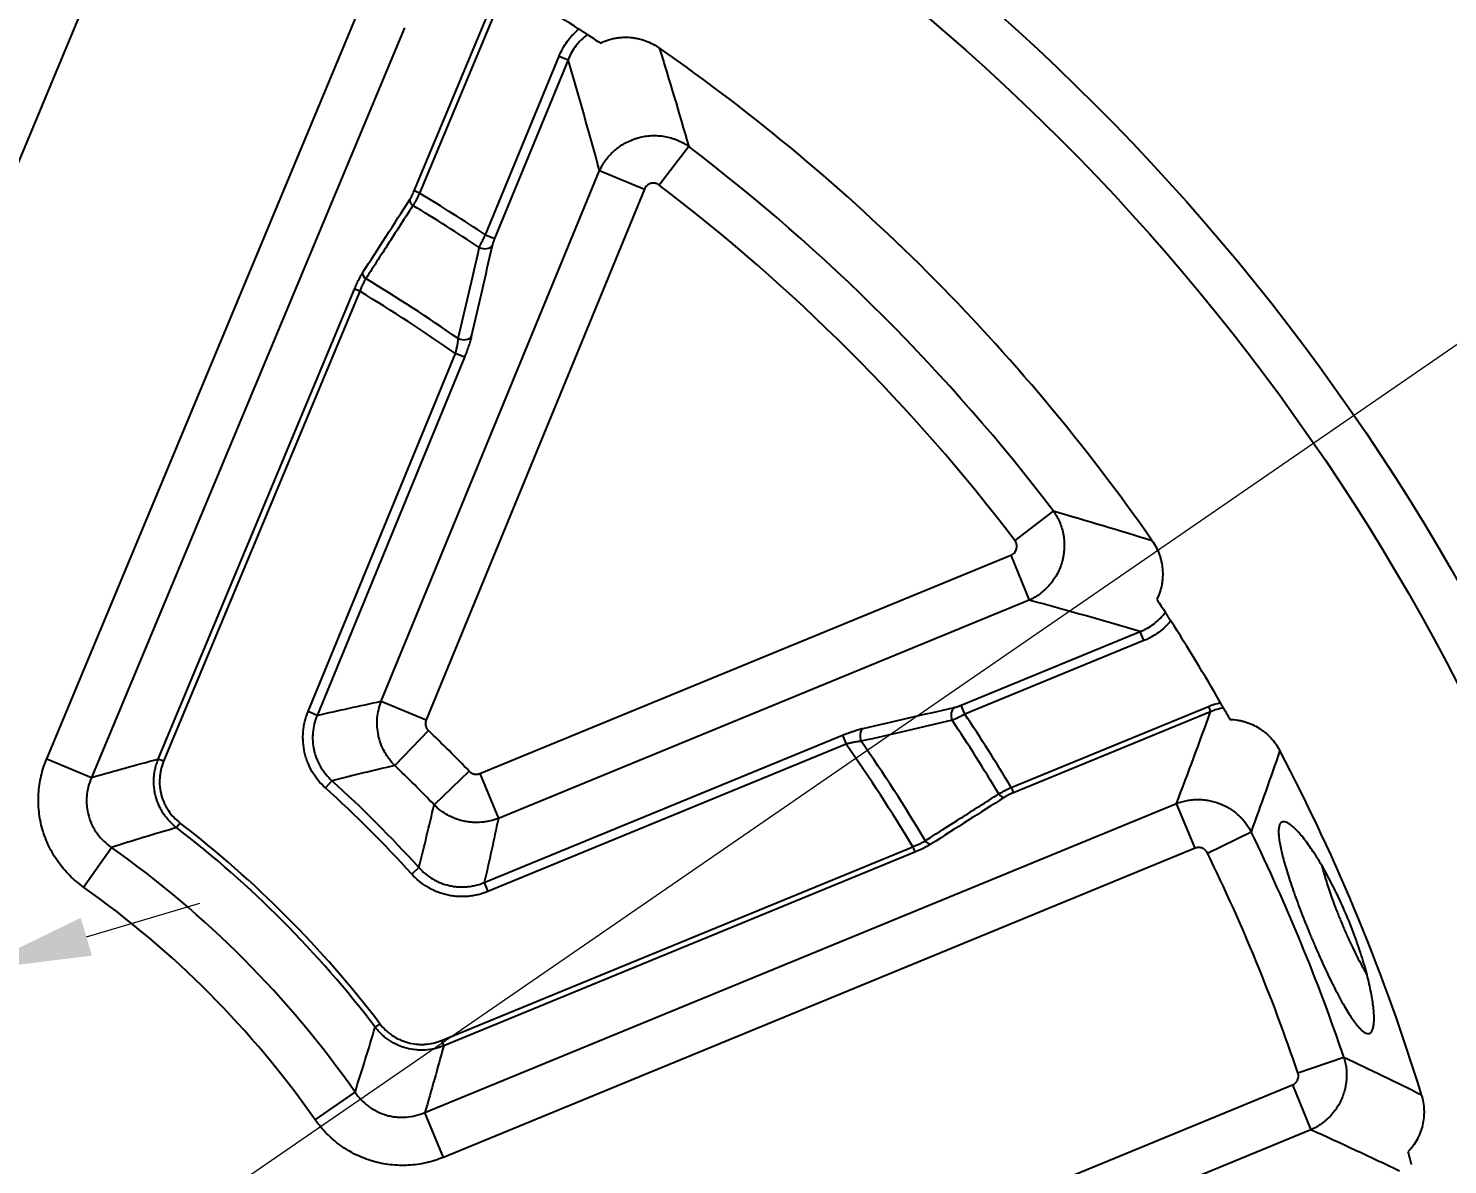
# Model space of a CAD drawing. Header units: millimetres. Extents: x -5 to 579, y 15 to 400.
# Drawn here: x 459.3 to 531.3, y 172.1 to 229.8 of the extents above; entities that cross this region are included whole.
import ezdxf

# ---------------------------------------------------------------- set-up
doc = ezdxf.new("R2010")
doc.units = ezdxf.units.MM
doc.layers.add('1', color=7, linetype='Continuous', true_color=0xffffff)
doc.styles.add('Arial', font='Arial')
doc.dimstyles.get("Standard").update_dxf_attribs({"dimtxt": 0.18, "dimasz": 0.18, "dimexe": 0.18, "dimexo": 0.0625, "dimgap": 0.09, "dimtad": 0, "dimtih": 1, "dimtoh": 1, "dimdec": 4, "dimzin": 0, "dimdsep": 46, "dimtxsty": 'Standard', "dimcen": 0.09, "dimadec": 0, "dimazin": 0, "dimtfac": 1, "dimtdec": 4, "dimtofl": 0, "dimtmove": 0, "dimatfit": 3, "dimfxl": 1, "dimtolj": 1, "dimtzin": 0, "dimarcsym": 0})

# ---------------------------------------------------------------- blocks, each defined once
blk = doc.blocks.new('_U1')
at = {"layer": '1', "color": 18, "linetype": 'Continuous', "lineweight": 13}
for p, q in [((341.196, 82.543), (578.862, 246.13)), ((433.866, 146.328), (341.196, 82.543))]:
    blk.add_line(p, q, dxfattribs=at)
at = {"layer": '1', "color": 18}
for points in [[(429.491, 142.103), (428.357, 143.75), (433.866, 146.328)], [(345.572, 86.769), (346.706, 85.121), (341.196, 82.543)]]:
    blk.add_solid(points, dxfattribs=at)
at = {"layer": 'Defpoints', "color": 0}
for p in [(433.866, 146.328), (341.196, 82.543)]:
    blk.add_point(p, dxfattribs=at)
at = {"layer": '1', "color": 18, "insert": (546.659, 239.27), "char_height": 8, "attachment_point": 1, "rotation": 34.53978, "style": 'Arial'}
blk.add_mtext('\\A1;%%c225', dxfattribs=at)
blk = doc.blocks.new('_U2')
at = {"layer": '1', "color": 18, "linetype": 'Continuous', "lineweight": 13}
for p, q in [((395.371, 180.25), (313.956, 251.992)), ((472.362, 112.407), (395.371, 180.25)), ((472.362, 112.407), (399.872, 176.283))]:
    blk.add_line(p, q, dxfattribs=at)
at = {"layer": '1', "color": 18}
for points in [[(400.533, 177.034), (399.211, 175.533), (395.371, 180.25)], [(467.199, 115.623), (468.521, 117.124), (472.362, 112.407)]]:
    blk.add_solid(points, dxfattribs=at)
at = {"layer": 'Defpoints', "color": 0}
for p in [(395.371, 180.25), (472.362, 112.407)]:
    blk.add_point(p, dxfattribs=at)
at = {"layer": '1', "color": 18, "insert": (326.123, 259.749), "char_height": 8, "attachment_point": 1, "rotation": 318.61382, "style": 'Arial'}
blk.add_mtext('\\A1;%%c102,6', dxfattribs=at)
blk = doc.blocks.new('_U4')
at = {"layer": '1', "color": 18, "linetype": 'Continuous', "lineweight": 13}
for p, q in [((462.25, 183.663), (468.002, 185.369)), ((456.497, 181.958), (447.869, 179.399)), ((442.116, 177.694), (426.326, 173.012))]:
    blk.add_line(p, q, dxfattribs=at)
at = {"layer": '1', "color": 18}
for points in [[(461.965, 184.622), (462.534, 182.705), (456.497, 181.958)], [(442.4, 176.735), (441.832, 178.653), (447.869, 179.399)]]:
    blk.add_solid(points, dxfattribs=at)
at = {"layer": 'Defpoints', "color": 0}
for p in [(456.497, 181.958), (447.869, 179.399)]:
    blk.add_point(p, dxfattribs=at)
at = {"layer": '1', "color": 18, "insert": (426.514, 182.931), "char_height": 6, "attachment_point": 1, "rotation": 16.51509, "style": 'Arial'}
blk.add_mtext('\\A1;%%c9', dxfattribs=at)

msp = doc.modelspace()

# ---------------------------------------------------------------- linework, layer by layer
at = {"layer": '1'}
for p, q in [((464.126, 235.733), (448.256, 197.688)), ((478.877, 221.505), (483.041, 231.487)), ((483.314, 231.373), (479.15, 221.391)), ((460.238, 192.689), (476.108, 230.735)), ((478.38, 229.787), (462.51, 191.742)), ((482.493, 219.27), (486.225, 228.344)), ((486.225, 228.344), (486.68, 228.157)), ((486.68, 228.157), (482.948, 219.083)), ((492.801, 223.76), (491.31, 221.801)), ((477.206, 195.609), (488.28, 222.533)), ((488.28, 222.533), (490.557, 221.596)), ((479.15, 221.391), (478.877, 221.505)), ((490.557, 221.596), (479.482, 194.672)), ((482.493, 219.27), (482.948, 219.083)), ((465.898, 192.678), (475.846, 216.527)), ((476.118, 216.413), (466.171, 192.564)), ((476.118, 216.413), (475.846, 216.527)), ((473.498, 195.083), (480.969, 213.249)), ((481.425, 213.062), (480.969, 213.249)), ((481.425, 213.062), (473.953, 194.895)), ((511.298, 205.264), (509.338, 203.772)), ((482.21, 191.945), (509.134, 203.019)), ((509.134, 203.019), (510.07, 200.742)), ((510.07, 200.742), (483.146, 189.668)), ((506.62, 195.41), (515.695, 199.143)), ((515.882, 198.687), (506.808, 194.955)), ((515.882, 198.687), (515.695, 199.143)), ((473.953, 194.895), (473.498, 195.083)), ((477.206, 195.609), (479.482, 194.672)), ((506.808, 194.955), (506.62, 195.41)), ((509.153, 191.239), (519.155, 195.353)), ((519.267, 195.08), (509.265, 190.966)), ((519.155, 195.353), (519.267, 195.08)), ((479.597, 194.129), (477.895, 192.35)), ((482.433, 186.415), (500.599, 193.887)), ((500.599, 193.887), (500.787, 193.432)), ((500.787, 193.432), (482.62, 185.96)), ((460.238, 192.689), (462.51, 191.742)), ((466.171, 192.564), (465.898, 192.678)), ((474.706, 191.578), (474.376, 191.213)), ((481.667, 192.06), (479.888, 190.358)), ((482.21, 191.945), (483.146, 189.668)), ((509.153, 191.239), (509.265, 190.966)), ((479.421, 174.747), (517.545, 190.427)), ((518.482, 188.15), (517.545, 190.427)), ((467.004, 189.433), (466.824, 189.199)), ((519.112, 187.911), (521.324, 188.99)), ((462.106, 186.185), (463.529, 188.194)), ((480.262, 178.403), (504.16, 188.232)), ((518.482, 188.15), (480.358, 172.47)), ((504.272, 187.959), (480.374, 178.129)), ((504.16, 188.232), (504.272, 187.959)), ((479.116, 187.168), (478.751, 186.838)), ((482.433, 186.415), (482.62, 185.96)), ((477.135, 179.252), (476.899, 179.073)), ((480.262, 178.403), (480.374, 178.129)), ((523.699, 176.757), (526.031, 177.547)), ((473.862, 174.37), (475.878, 175.783)), ((485.296, 160.463), (523.42, 176.144)), ((523.42, 176.144), (524.357, 173.867)), ((480.358, 172.47), (479.421, 174.747)), ((524.357, 173.867), (486.233, 158.186))]:
    msp.add_line(p, q, dxfattribs=at)
for radius in [112.5, 110.013, 29.056]:
    msp.add_circle((433.866, 146.328), radius, dxfattribs=at)
for radius, start, end in [(99, 57.38256, 59.90894), (100.471, 34.8707, 55.1293), (97.309, 37.27576, 52.72424), (94.847, 37.27576, 52.72424), (87.664, 56.31055, 58.89812), (86.957, 56.24676, 58.87375), (82.543, 55.08056, 58.96272), (81.836, 54.85943, 58.91525), (99, 29.80642, 32.61744), (86.957, 30.84162, 33.75324), (87.664, 30.81725, 33.68945), (66.153, 43.73266, 46.26734), (81.836, 30.80012, 35.14057), (82.543, 30.75265, 34.91944), (100.471, 16.96704, 27.74833), (63.691, 43.73266, 46.26734), (60.954, 42.0674, 47.9326), (60.462, 42.0674, 47.9326), (54.37, 37.26778, 52.44759), (54.075, 37.26778, 52.44759), (97.309, 18.71239, 26.00298), (51.309, 35.0342, 54.68117), (94.847, 18.71239, 26.00298), (48.847, 35.0342, 54.68117)]:
    msp.add_arc((433.866, 146.328), radius, start, end, dxfattribs=at)
for centre, major_axis, ratio, start_param, end_param in [((478.926, 220.948), (0.252, -0.162), 0.706957, 3.389652, 4.732968), ((482.377, 218.922), (-0.487, 0.111), 0.682711, 1.316049, 2.901647), ((476.534, 217.236), (0.252, -0.162), 0.706941, 3.389647, 4.73406), ((481.318, 214.3), (-0.487, 0.112), 0.679974, 1.303031, 2.902497), ((506.46, 194.84), (-0.111, 0.487), 0.682711, 0.239946, 1.825544), ((501.838, 193.78), (-0.112, 0.487), 0.679974, 0.239096, 1.838562), ((508.709, 191.017), (-0.161, 0.253), 0.706957, 1.550217, 2.893533), ((504.984, 188.644), (-0.161, 0.253), 0.706941, 1.549125, 2.893539)]:
    msp.add_ellipse(centre, major_axis=major_axis, ratio=ratio, start_param=start_param, end_param=end_param, dxfattribs=at)
for points, knots in [([(486.225, 228.344), (486.28, 228.478), (486.405, 228.735), (486.558, 228.975), (486.685, 229.148), (486.729, 229.205), (486.82, 229.315), (486.868, 229.369), (487.016, 229.526), (487.12, 229.624), (487.23, 229.715)], [0, 0, 0, 0, 0.25, 0.5, 0.5, 0.625, 0.625, 0.75, 0.75, 1, 1, 1, 1]), ([(487.66, 229.438), (487.653, 229.442), (487.645, 229.448), (487.624, 229.461), (487.612, 229.469), (487.584, 229.487), (487.569, 229.497), (487.544, 229.513), (487.535, 229.519), (487.517, 229.531), (487.507, 229.537), (487.478, 229.555), (487.458, 229.569), (487.415, 229.596), (487.393, 229.61), (487.348, 229.639), (487.301, 229.669), (487.254, 229.7), (487.23, 229.715)], [0, 0, 0, 0, 0.125, 0.125, 0.25, 0.25, 0.375, 0.375, 0.4375, 0.4375, 0.5, 0.5, 0.625, 0.625, 0.75, 0.75, 0.875, 1, 1, 1, 1]), ([(487.66, 229.438), (487.551, 229.357), (487.449, 229.268), (487.304, 229.124), (487.257, 229.075), (487.167, 228.971), (487.123, 228.918), (487, 228.756), (486.925, 228.642), (486.791, 228.407), (486.732, 228.284), (486.68, 228.157)], [0, 0, 0, 0, 0.25, 0.25, 0.375, 0.375, 0.5, 0.5, 0.75, 0.75, 1, 1, 1, 1]), ([(487.66, 229.438), (487.764, 229.371), (487.871, 229.301), (488.091, 229.157), (488.205, 229.083), (488.322, 229.006)], [0, 0, 0, 0, 0.5, 0.5, 1, 1, 1, 1]), ([(488.322, 229.006), (488.44, 229.064), (488.681, 229.163), (488.934, 229.228), (489.096, 229.259), (489.128, 229.264), (489.193, 229.274), (489.291, 229.287), (489.389, 229.295), (489.585, 229.305), (489.715, 229.303), (489.91, 229.286), (489.975, 229.278), (490.073, 229.264), (490.106, 229.258), (490.17, 229.246), (490.203, 229.239), (490.363, 229.204), (490.488, 229.167), (490.733, 229.077), (490.853, 229.025), (490.999, 228.949), (491.028, 228.933), (491.085, 228.901), (491.171, 228.851), (491.254, 228.797), (491.308, 228.759)], [0, 0, 0, 0, 0.125, 0.25, 0.25, 0.28125, 0.28125, 0.3125, 0.375, 0.375, 0.5, 0.5, 0.5625, 0.5625, 0.59375, 0.59375, 0.625, 0.625, 0.75, 0.75, 0.875, 0.875, 0.90625, 0.90625, 0.9375, 1, 1, 1, 1]), ([(488.28, 222.533), (488.325, 222.634), (488.376, 222.733), (488.462, 222.876), (488.491, 222.923), (488.554, 223.016), (488.586, 223.061), (488.686, 223.193), (488.829, 223.362), (488.991, 223.515), (489.098, 223.605), (489.119, 223.623), (489.163, 223.658), (489.23, 223.71), (489.298, 223.759), (489.436, 223.852), (489.532, 223.909), (489.73, 224.012), (489.831, 224.059), (489.963, 224.11), (489.989, 224.12), (490.042, 224.139), (490.122, 224.167), (490.202, 224.191), (490.364, 224.235), (490.473, 224.258), (490.693, 224.292), (490.805, 224.304), (491.03, 224.314), (491.142, 224.313), (491.364, 224.299), (491.474, 224.286), (491.693, 224.247), (491.801, 224.222), (491.963, 224.175), (492.016, 224.158), (492.121, 224.121), (492.173, 224.101), (492.325, 224.038), (492.425, 223.99), (492.617, 223.883), (492.711, 223.824), (492.801, 223.76)], [0, 0, 0, 0, 0.0625, 0.0625, 0.09375, 0.09375, 0.125, 0.125, 0.1875, 0.25, 0.25, 0.265625, 0.265625, 0.28125, 0.3125, 0.3125, 0.375, 0.375, 0.4375, 0.4375, 0.453125, 0.453125, 0.46875, 0.5, 0.5, 0.5625, 0.5625, 0.625, 0.625, 0.6875, 0.6875, 0.75, 0.75, 0.8125, 0.8125, 0.84375, 0.84375, 0.875, 0.875, 0.9375, 0.9375, 1, 1, 1, 1]), ([(491.31, 221.801), (491.28, 221.824), (491.248, 221.843), (491.197, 221.867), (491.179, 221.873), (491.143, 221.885), (491.125, 221.89), (491.069, 221.901), (491.032, 221.905), (490.956, 221.902), (490.919, 221.897), (490.865, 221.882), (490.847, 221.876), (490.811, 221.862), (490.777, 221.846), (490.745, 221.826), (490.722, 221.81), (490.715, 221.804), (490.7, 221.792), (490.693, 221.786), (490.658, 221.755), (490.633, 221.727), (490.6, 221.68), (490.59, 221.664), (490.572, 221.631), (490.564, 221.614), (490.557, 221.596)], [0, 0, 0, 0, 0.125, 0.125, 0.1875, 0.1875, 0.25, 0.25, 0.375, 0.375, 0.5, 0.5, 0.5625, 0.5625, 0.625, 0.6875, 0.6875, 0.71875, 0.71875, 0.75, 0.75, 0.875, 0.875, 0.9375, 0.9375, 1, 1, 1, 1]), ([(478.653, 221.062), (478.662, 221.075), (478.671, 221.09), (478.685, 221.113), (478.69, 221.121), (478.699, 221.137), (478.704, 221.145), (478.727, 221.187), (478.746, 221.222), (478.77, 221.27), (478.775, 221.279), (478.785, 221.299), (478.789, 221.309), (478.804, 221.339), (478.813, 221.359), (478.841, 221.42), (478.86, 221.462), (478.877, 221.505)], [0, 0, 0, 0, 0.125, 0.125, 0.1875, 0.1875, 0.25, 0.25, 0.5, 0.5, 0.5625, 0.5625, 0.625, 0.625, 0.75, 0.75, 1, 1, 1, 1]), ([(479.15, 221.391), (479.122, 221.331), (479.094, 221.273), (479.051, 221.187), (479.036, 221.158), (479.015, 221.116), (479.007, 221.103), (478.993, 221.075), (478.986, 221.061), (478.95, 220.995), (478.922, 220.944), (478.888, 220.885), (478.882, 220.874), (478.868, 220.851), (478.861, 220.84), (478.842, 220.807), (478.829, 220.786), (478.816, 220.766)], [0, 0, 0, 0, 0.25, 0.25, 0.375, 0.375, 0.4375, 0.4375, 0.5, 0.5, 0.75, 0.75, 0.8125, 0.8125, 0.875, 0.875, 1, 1, 1, 1]), ([(478.816, 220.766), (478.74, 220.647), (478.663, 220.528), (478.28, 219.934), (477.974, 219.458), (477.253, 218.34), (476.839, 217.697), (476.425, 217.054)], [0, 0, 0, 0, 0.096092, 0.096092, 0.480459, 0.480459, 1, 1, 1, 1]), ([(482.181, 218.628), (482.199, 218.672), (482.22, 218.718), (482.254, 218.793), (482.266, 218.819), (482.291, 218.871), (482.304, 218.899), (482.344, 218.981), (482.372, 219.037), (482.416, 219.123), (482.431, 219.152), (482.454, 219.196), (482.462, 219.211), (482.477, 219.241), (482.485, 219.255), (482.493, 219.27)], [0, 0, 0, 0, 0.25, 0.25, 0.375, 0.375, 0.5, 0.5, 0.75, 0.75, 0.875, 0.875, 0.9375, 0.9375, 1, 1, 1, 1]), ([(482.948, 219.083), (482.942, 219.067), (482.935, 219.051), (482.923, 219.02), (482.917, 219.004), (482.9, 218.958), (482.889, 218.927), (482.874, 218.883), (482.87, 218.868), (482.861, 218.839), (482.857, 218.825), (482.845, 218.784), (482.838, 218.759), (482.833, 218.734)], [0, 0, 0, 0, 0.125, 0.125, 0.25, 0.25, 0.5, 0.5, 0.625, 0.625, 0.75, 0.75, 1, 1, 1, 1]), ([(475.846, 216.527), (475.879, 216.606), (475.913, 216.684), (475.965, 216.797), (475.982, 216.835), (476.009, 216.89), (476.018, 216.909), (476.036, 216.945), (476.045, 216.963), (476.089, 217.051), (476.124, 217.117), (476.168, 217.194), (476.177, 217.209), (476.194, 217.239), (476.203, 217.254), (476.228, 217.297), (476.245, 217.324), (476.262, 217.349)], [0, 0, 0, 0, 0.25, 0.25, 0.375, 0.375, 0.4375, 0.4375, 0.5, 0.5, 0.75, 0.75, 0.8125, 0.8125, 0.875, 0.875, 1, 1, 1, 1]), ([(476.425, 217.054), (476.412, 217.034), (476.399, 217.013), (476.379, 216.98), (476.372, 216.969), (476.359, 216.946), (476.353, 216.934), (476.32, 216.874), (476.293, 216.823), (476.26, 216.754), (476.254, 216.74), (476.241, 216.712), (476.234, 216.697), (476.215, 216.654), (476.202, 216.625), (476.165, 216.536), (476.141, 216.475), (476.118, 216.413)], [0, 0, 0, 0, 0.125, 0.125, 0.1875, 0.1875, 0.25, 0.25, 0.5, 0.5, 0.5625, 0.5625, 0.625, 0.625, 0.75, 0.75, 1, 1, 1, 1]), ([(480.969, 213.249), (480.975, 213.266), (480.979, 213.283), (480.989, 213.317), (480.994, 213.335), (481.007, 213.386), (481.016, 213.42), (481.04, 213.52), (481.055, 213.586), (481.07, 213.668), (481.073, 213.684), (481.079, 213.716), (481.087, 213.764), (481.094, 213.81), (481.106, 213.899), (481.112, 213.956), (481.116, 214.01)], [0, 0, 0, 0, 0.0625, 0.0625, 0.125, 0.125, 0.25, 0.25, 0.5, 0.5, 0.5625, 0.5625, 0.625, 0.75, 0.75, 1, 1, 1, 1]), ([(481.773, 214.113), (481.757, 214.039), (481.736, 213.962), (481.701, 213.838), (481.689, 213.796), (481.668, 213.731), (481.662, 213.709), (481.647, 213.665), (481.64, 213.642), (481.603, 213.53), (481.571, 213.438), (481.519, 213.299), (481.501, 213.252), (481.473, 213.18), (481.463, 213.157), (481.444, 213.109), (481.435, 213.085), (481.425, 213.062)], [0, 0, 0, 0, 0.25, 0.25, 0.375, 0.375, 0.4375, 0.4375, 0.5, 0.5, 0.75, 0.75, 0.875, 0.875, 0.9375, 0.9375, 1, 1, 1, 1]), ([(511.298, 205.264), (511.362, 205.173), (511.421, 205.079), (511.502, 204.933), (511.528, 204.883), (511.576, 204.783), (511.598, 204.732), (511.662, 204.579), (511.735, 204.37), (511.786, 204.154), (511.81, 204.016), (511.814, 203.988), (511.822, 203.932), (511.833, 203.849), (511.841, 203.765), (511.851, 203.599), (511.852, 203.487), (511.841, 203.265), (511.83, 203.153), (511.808, 203.014), (511.803, 202.986), (511.793, 202.931), (511.776, 202.848), (511.756, 202.767), (511.712, 202.605), (511.677, 202.499), (511.596, 202.291), (511.549, 202.19), (511.444, 201.99), (511.386, 201.894), (511.262, 201.709), (511.195, 201.621), (511.051, 201.452), (510.975, 201.371), (510.853, 201.255), (510.811, 201.218), (510.726, 201.146), (510.683, 201.112), (510.551, 201.012), (510.459, 200.951), (510.27, 200.838), (510.172, 200.787), (510.07, 200.742)], [0, 0, 0, 0, 0.0625, 0.0625, 0.09375, 0.09375, 0.125, 0.125, 0.1875, 0.25, 0.25, 0.265625, 0.265625, 0.28125, 0.3125, 0.3125, 0.375, 0.375, 0.4375, 0.4375, 0.453125, 0.453125, 0.46875, 0.5, 0.5, 0.5625, 0.5625, 0.625, 0.625, 0.6875, 0.6875, 0.75, 0.75, 0.8125, 0.8125, 0.84375, 0.84375, 0.875, 0.875, 0.9375, 0.9375, 1, 1, 1, 1]), ([(509.134, 203.019), (509.169, 203.033), (509.202, 203.051), (509.248, 203.084), (509.263, 203.095), (509.291, 203.121), (509.305, 203.134), (509.342, 203.176), (509.364, 203.206), (509.401, 203.273), (509.415, 203.308), (509.43, 203.362), (509.433, 203.381), (509.439, 203.418), (509.442, 203.456), (509.441, 203.493), (509.439, 203.521), (509.438, 203.531), (509.435, 203.549), (509.434, 203.559), (509.424, 203.605), (509.412, 203.641), (509.389, 203.692), (509.38, 203.709), (509.361, 203.742), (509.35, 203.757), (509.338, 203.772)], [0, 0, 0, 0, 0.125, 0.125, 0.1875, 0.1875, 0.25, 0.25, 0.375, 0.375, 0.5, 0.5, 0.5625, 0.5625, 0.625, 0.6875, 0.6875, 0.71875, 0.71875, 0.75, 0.75, 0.875, 0.875, 0.9375, 0.9375, 1, 1, 1, 1]), ([(516.297, 203.77), (516.373, 203.662), (516.508, 203.438), (516.614, 203.199), (516.681, 203.015), (516.702, 202.952), (516.73, 202.857), (516.738, 202.825), (516.755, 202.762), (516.763, 202.73), (516.798, 202.57), (516.818, 202.441), (516.84, 202.181), (516.843, 202.05), (516.835, 201.886), (516.833, 201.853), (516.827, 201.787), (516.817, 201.689), (516.803, 201.592), (516.767, 201.399), (516.734, 201.273), (516.672, 201.087), (516.65, 201.026), (516.612, 200.934), (516.599, 200.904), (516.572, 200.843), (516.558, 200.814), (516.544, 200.784)], [0, 0, 0, 0, 0.125, 0.25, 0.25, 0.3125, 0.3125, 0.34375, 0.34375, 0.375, 0.375, 0.5, 0.5, 0.625, 0.625, 0.65625, 0.65625, 0.6875, 0.75, 0.75, 0.875, 0.875, 0.9375, 0.9375, 0.96875, 0.96875, 1, 1, 1, 1]), ([(515.695, 199.143), (515.758, 199.168), (515.821, 199.196), (515.944, 199.256), (516.005, 199.288), (516.182, 199.389), (516.295, 199.463), (516.51, 199.627), (516.612, 199.716), (516.733, 199.838), (516.757, 199.862), (516.803, 199.912), (516.871, 199.989), (516.935, 200.068), (516.976, 200.122)], [0, 0, 0, 0, 0.125, 0.125, 0.25, 0.25, 0.5, 0.5, 0.75, 0.75, 0.8125, 0.8125, 0.875, 1, 1, 1, 1]), ([(516.544, 200.784), (516.621, 200.667), (516.695, 200.554), (516.839, 200.333), (516.908, 200.226), (516.976, 200.122)], [0, 0, 0, 0, 0.5, 0.5, 1, 1, 1, 1]), ([(517.253, 199.692), (517.237, 199.716), (517.207, 199.764), (517.177, 199.81), (517.155, 199.844), (517.148, 199.855), (517.134, 199.877), (517.127, 199.888), (517.106, 199.92), (517.093, 199.94), (517.075, 199.969), (517.068, 199.979), (517.057, 199.997), (517.051, 200.006), (517.035, 200.031), (517.025, 200.046), (517.011, 200.067), (517.007, 200.074), (516.999, 200.086), (516.996, 200.092), (516.985, 200.107), (516.98, 200.116), (516.976, 200.122)], [0, 0, 0, 0, 0.125, 0.25, 0.25, 0.3125, 0.3125, 0.375, 0.375, 0.5, 0.5, 0.5625, 0.5625, 0.625, 0.625, 0.75, 0.75, 0.8125, 0.8125, 0.875, 0.875, 1, 1, 1, 1]), ([(517.253, 199.692), (517.207, 199.637), (517.16, 199.583), (517.061, 199.478), (517.01, 199.428), (516.854, 199.281), (516.635, 199.099), (516.395, 198.945), (516.239, 198.857), (516.207, 198.84), (516.143, 198.807), (516.047, 198.759), (515.948, 198.715), (515.882, 198.687)], [0, 0, 0, 0, 0.125, 0.125, 0.25, 0.25, 0.5, 0.75, 0.75, 0.8125, 0.8125, 0.875, 1, 1, 1, 1]), ([(474.376, 191.213), (474.244, 191.332), (474.122, 191.46), (473.982, 191.631), (473.955, 191.666), (473.902, 191.737), (473.876, 191.773), (473.8, 191.882), (473.752, 191.957), (473.619, 192.184), (473.542, 192.342), (473.445, 192.587), (473.415, 192.67), (473.376, 192.797), (473.364, 192.84), (473.341, 192.925), (473.33, 192.968), (473.282, 193.183), (473.257, 193.357), (473.239, 193.619), (473.236, 193.707), (473.237, 193.839), (473.238, 193.884), (473.241, 193.95), (473.243, 193.972), (473.246, 194.017), (473.247, 194.039), (473.264, 194.237), (473.321, 194.584), (473.43, 194.918), (473.498, 195.083)], [0, 0, 0, 0, 0.125, 0.125, 0.15625, 0.15625, 0.1875, 0.1875, 0.25, 0.25, 0.375, 0.375, 0.4375, 0.4375, 0.46875, 0.46875, 0.5, 0.5, 0.625, 0.625, 0.6875, 0.6875, 0.71875, 0.71875, 0.734375, 0.734375, 0.75, 0.75, 0.875, 1, 1, 1, 1]), ([(477.895, 192.35), (477.791, 192.454), (477.694, 192.565), (477.561, 192.742), (477.519, 192.803), (477.439, 192.927), (477.402, 192.99), (477.297, 193.183), (477.237, 193.316), (477.173, 193.488), (477.161, 193.523), (477.138, 193.593), (477.127, 193.629), (477.096, 193.735), (477.079, 193.807), (477.033, 194.023), (477.013, 194.168), (476.999, 194.387), (476.997, 194.46), (476.998, 194.571), (476.999, 194.608), (477.003, 194.682), (477.005, 194.719), (477.02, 194.902), (477.043, 195.047), (477.109, 195.331), (477.152, 195.471), (477.206, 195.609)], [0, 0, 0, 0, 0.125, 0.125, 0.1875, 0.1875, 0.25, 0.25, 0.375, 0.375, 0.40625, 0.40625, 0.4375, 0.4375, 0.5, 0.5, 0.625, 0.625, 0.6875, 0.6875, 0.71875, 0.71875, 0.75, 0.75, 0.875, 0.875, 1, 1, 1, 1]), ([(506.272, 195.295), (506.296, 195.301), (506.323, 195.307), (506.377, 195.323), (506.406, 195.332), (506.45, 195.347), (506.466, 195.352), (506.496, 195.362), (506.511, 195.368), (506.558, 195.385), (506.589, 195.397), (506.62, 195.41)], [0, 0, 0, 0, 0.25, 0.25, 0.5, 0.5, 0.625, 0.625, 0.75, 0.75, 1, 1, 1, 1]), ([(519.924, 195.268), (519.922, 195.271), (519.919, 195.276), (519.914, 195.285), (519.912, 195.288), (519.908, 195.296), (519.906, 195.3), (519.899, 195.312), (519.893, 195.322), (519.884, 195.338), (519.881, 195.343), (519.874, 195.355), (519.871, 195.361), (519.86, 195.379), (519.853, 195.392), (519.841, 195.412), (519.837, 195.419), (519.829, 195.433), (519.825, 195.441), (519.813, 195.463), (519.804, 195.477), (519.787, 195.508), (519.778, 195.523), (519.769, 195.538)], [0, 0, 0, 0, 0.125, 0.125, 0.1875, 0.1875, 0.25, 0.25, 0.375, 0.375, 0.4375, 0.4375, 0.5, 0.5, 0.625, 0.625, 0.6875, 0.6875, 0.75, 0.75, 0.875, 0.875, 1, 1, 1, 1]), ([(519.924, 195.268), (519.974, 195.179), (520.027, 195.086), (520.136, 194.893), (520.192, 194.793), (520.251, 194.688)], [0, 0, 0, 0, 0.5, 0.5, 1, 1, 1, 1]), ([(473.953, 194.895), (473.895, 194.755), (473.847, 194.611), (473.776, 194.319), (473.751, 194.171), (473.734, 193.982), (473.731, 193.944), (473.728, 193.868), (473.724, 193.754), (473.727, 193.641), (473.743, 193.415), (473.764, 193.267), (473.806, 193.082), (473.815, 193.045), (473.835, 192.972), (473.845, 192.935), (473.879, 192.826), (473.904, 192.755), (473.988, 192.545), (474.054, 192.41), (474.169, 192.215), (474.21, 192.151), (474.275, 192.058), (474.298, 192.027), (474.343, 191.966), (474.367, 191.936), (474.487, 191.79), (474.592, 191.68), (474.706, 191.578)], [0, 0, 0, 0, 0.125, 0.125, 0.25, 0.25, 0.28125, 0.28125, 0.3125, 0.375, 0.375, 0.5, 0.5, 0.53125, 0.53125, 0.5625, 0.5625, 0.625, 0.625, 0.75, 0.75, 0.8125, 0.8125, 0.84375, 0.84375, 0.875, 0.875, 1, 1, 1, 1]), ([(479.482, 194.672), (479.473, 194.649), (479.458, 194.602), (479.45, 194.554), (479.446, 194.517), (479.445, 194.505), (479.445, 194.48), (479.445, 194.468), (479.447, 194.431), (479.451, 194.407), (479.461, 194.359), (479.468, 194.335), (479.485, 194.289), (479.495, 194.267), (479.513, 194.235), (479.52, 194.224), (479.533, 194.204), (479.54, 194.194), (479.563, 194.164), (479.58, 194.146), (479.597, 194.129)], [0, 0, 0, 0, 0.125, 0.25, 0.25, 0.3125, 0.3125, 0.375, 0.375, 0.5, 0.5, 0.625, 0.625, 0.75, 0.75, 0.8125, 0.8125, 0.875, 0.875, 1, 1, 1, 1]), ([(506.808, 194.955), (506.749, 194.924), (506.691, 194.894), (506.605, 194.85), (506.576, 194.836), (506.52, 194.807), (506.492, 194.793), (506.409, 194.753), (506.357, 194.729), (506.282, 194.694), (506.257, 194.683), (506.21, 194.662), (506.187, 194.653), (506.166, 194.643)], [0, 0, 0, 0, 0.25, 0.25, 0.375, 0.375, 0.5, 0.5, 0.75, 0.75, 0.875, 0.875, 1, 1, 1, 1]), ([(520.251, 194.688), (520.381, 194.685), (520.51, 194.673), (520.703, 194.642), (520.767, 194.63), (520.862, 194.608), (520.894, 194.601), (520.957, 194.584), (520.989, 194.575), (521.146, 194.528), (521.268, 194.482), (521.505, 194.375), (521.619, 194.314), (521.785, 194.21), (521.84, 194.173), (521.946, 194.096), (521.998, 194.056), (522.149, 193.931), (522.337, 193.753), (522.501, 193.55), (522.615, 193.389), (522.651, 193.334), (522.72, 193.222), (522.752, 193.165), (522.783, 193.107)], [0, 0, 0, 0, 0.125, 0.125, 0.1875, 0.1875, 0.21875, 0.21875, 0.25, 0.25, 0.375, 0.375, 0.5, 0.5, 0.5625, 0.5625, 0.625, 0.625, 0.75, 0.875, 0.875, 0.9375, 0.9375, 1, 1, 1, 1]), ([(500.599, 193.887), (500.694, 193.926), (500.788, 193.963), (500.928, 194.015), (500.974, 194.032), (501.043, 194.056), (501.066, 194.064), (501.112, 194.08), (501.135, 194.087), (501.247, 194.124), (501.333, 194.151), (501.457, 194.186), (501.497, 194.198), (501.576, 194.218), (501.614, 194.227), (501.65, 194.236)], [0, 0, 0, 0, 0.25, 0.25, 0.375, 0.375, 0.4375, 0.4375, 0.5, 0.5, 0.75, 0.75, 0.875, 0.875, 1, 1, 1, 1]), ([(501.548, 193.578), (501.521, 193.576), (501.493, 193.574), (501.435, 193.568), (501.406, 193.564), (501.316, 193.552), (501.254, 193.542), (501.156, 193.523), (501.123, 193.516), (501.057, 193.502), (501.023, 193.494), (500.923, 193.47), (500.855, 193.452), (500.787, 193.432)], [0, 0, 0, 0, 0.125, 0.125, 0.25, 0.25, 0.5, 0.5, 0.625, 0.625, 0.75, 0.75, 1, 1, 1, 1]), ([(462.106, 186.185), (461.98, 186.274), (461.738, 186.461), (461.402, 186.768), (461.093, 187.103), (460.905, 187.344), (460.727, 187.594), (460.643, 187.722), (460.488, 187.984), (460.345, 188.252), (460.224, 188.531), (460.143, 188.744), (460.117, 188.816), (460.069, 188.961), (460.046, 189.034), (459.982, 189.256), (459.946, 189.405), (459.888, 189.703), (459.842, 190.003), (459.822, 190.306), (459.814, 190.61), (459.817, 190.763), (459.835, 191.07), (459.851, 191.222), (459.895, 191.523), (459.952, 191.822), (460.073, 192.261), (460.179, 192.548), (460.238, 192.689)], [0, 0, 0, 0, 0.0625, 0.125, 0.1875, 0.25, 0.25, 0.3125, 0.3125, 0.375, 0.4375, 0.4375, 0.46875, 0.46875, 0.5, 0.5, 0.5625, 0.5625, 0.625, 0.6875, 0.6875, 0.75, 0.75, 0.8125, 0.8125, 0.875, 0.9375, 1, 1, 1, 1]), ([(466.824, 189.199), (466.695, 189.298), (466.576, 189.406), (466.357, 189.641), (466.257, 189.766), (466.156, 189.918), (466.145, 189.935), (466.123, 189.97), (466.091, 190.021), (466.06, 190.073), (466.002, 190.179), (465.966, 190.251), (465.866, 190.47), (465.812, 190.621), (465.76, 190.817), (465.75, 190.856), (465.732, 190.935), (465.724, 190.975), (465.703, 191.094), (465.692, 191.173), (465.669, 191.413), (465.666, 191.573), (465.68, 191.775), (465.683, 191.816), (465.692, 191.897), (465.697, 191.937), (465.715, 192.057), (465.73, 192.136), (465.758, 192.255), (465.768, 192.294), (465.79, 192.372), (465.801, 192.411), (465.839, 192.527), (465.867, 192.603), (465.898, 192.678)], [0, 0, 0, 0, 0.125, 0.125, 0.25, 0.25, 0.265625, 0.265625, 0.28125, 0.3125, 0.3125, 0.375, 0.375, 0.5, 0.5, 0.53125, 0.53125, 0.5625, 0.5625, 0.625, 0.625, 0.75, 0.75, 0.78125, 0.78125, 0.8125, 0.8125, 0.875, 0.875, 0.90625, 0.90625, 0.9375, 0.9375, 1, 1, 1, 1]), ([(466.171, 192.564), (466.114, 192.429), (466.069, 192.291), (466.019, 192.079), (466.005, 192.008), (465.989, 191.9), (465.984, 191.864), (465.976, 191.791), (465.973, 191.755), (465.96, 191.573), (465.962, 191.428), (465.982, 191.212), (465.992, 191.14), (466.012, 191.033), (466.019, 190.997), (466.035, 190.926), (466.043, 190.89), (466.09, 190.714), (466.139, 190.577), (466.229, 190.38), (466.261, 190.315), (466.314, 190.22), (466.333, 190.189), (466.371, 190.127), (466.39, 190.096), (466.492, 189.944), (466.583, 189.83), (466.78, 189.62), (466.888, 189.522), (467.004, 189.433)], [0, 0, 0, 0, 0.125, 0.125, 0.1875, 0.1875, 0.21875, 0.21875, 0.25, 0.25, 0.375, 0.375, 0.4375, 0.4375, 0.46875, 0.46875, 0.5, 0.5, 0.625, 0.625, 0.6875, 0.6875, 0.71875, 0.71875, 0.75, 0.75, 0.875, 0.875, 1, 1, 1, 1]), ([(462.51, 191.742), (462.443, 191.588), (462.388, 191.43), (462.307, 191.108), (462.28, 190.943), (462.264, 190.733), (462.262, 190.691), (462.259, 190.607), (462.259, 190.565), (462.261, 190.44), (462.265, 190.356), (462.291, 190.108), (462.322, 189.944), (462.38, 189.74), (462.393, 189.7), (462.42, 189.62), (462.434, 189.581), (462.479, 189.464), (462.546, 189.311), (462.627, 189.165), (462.692, 189.058), (462.714, 189.022), (462.761, 188.953), (462.785, 188.918), (462.91, 188.748), (463.021, 188.623), (463.26, 188.393), (463.39, 188.288), (463.529, 188.194)], [0, 0, 0, 0, 0.125, 0.125, 0.25, 0.25, 0.28125, 0.28125, 0.3125, 0.3125, 0.375, 0.375, 0.5, 0.5, 0.53125, 0.53125, 0.5625, 0.5625, 0.625, 0.6875, 0.6875, 0.71875, 0.71875, 0.75, 0.75, 0.875, 0.875, 1, 1, 1, 1]), ([(481.667, 192.06), (481.684, 192.042), (481.72, 192.009), (481.761, 191.982), (481.793, 191.964), (481.804, 191.958), (481.827, 191.948), (481.838, 191.943), (481.872, 191.93), (481.896, 191.923), (481.944, 191.913), (481.969, 191.91), (482.018, 191.907), (482.042, 191.907), (482.079, 191.911), (482.091, 191.912), (482.115, 191.916), (482.127, 191.919), (482.163, 191.928), (482.187, 191.935), (482.21, 191.945)], [0, 0, 0, 0, 0.125, 0.25, 0.25, 0.3125, 0.3125, 0.375, 0.375, 0.5, 0.5, 0.625, 0.625, 0.75, 0.75, 0.8125, 0.8125, 0.875, 0.875, 1, 1, 1, 1]), ([(504.802, 188.535), (504.921, 188.611), (505.041, 188.687), (505.637, 189.067), (506.114, 189.371), (507.236, 190.086), (507.881, 190.497), (508.526, 190.908)], [0, 0, 0, 0, 0.096092, 0.096092, 0.480459, 0.480459, 1, 1, 1, 1]), ([(508.526, 190.908), (508.566, 190.933), (508.609, 190.959), (508.68, 190.999), (508.705, 191.013), (508.743, 191.034), (508.756, 191.041), (508.782, 191.055), (508.795, 191.062), (508.862, 191.097), (508.918, 191.126), (508.99, 191.161), (509.004, 191.168), (509.034, 191.183), (509.048, 191.19), (509.093, 191.211), (509.123, 191.225), (509.153, 191.239)], [0, 0, 0, 0, 0.25, 0.25, 0.375, 0.375, 0.4375, 0.4375, 0.5, 0.5, 0.75, 0.75, 0.8125, 0.8125, 0.875, 0.875, 1, 1, 1, 1]), ([(509.265, 190.966), (509.244, 190.957), (509.222, 190.948), (509.18, 190.93), (509.159, 190.92), (509.097, 190.892), (509.058, 190.874), (509.01, 190.85), (509.001, 190.845), (508.982, 190.836), (508.973, 190.831), (508.946, 190.817), (508.929, 190.807), (508.879, 190.78), (508.849, 190.762), (508.821, 190.744)], [0, 0, 0, 0, 0.125, 0.125, 0.25, 0.25, 0.5, 0.5, 0.5625, 0.5625, 0.625, 0.625, 0.75, 0.75, 1, 1, 1, 1]), ([(483.146, 189.668), (483.009, 189.614), (482.868, 189.571), (482.652, 189.521), (482.58, 189.507), (482.434, 189.484), (482.361, 189.476), (482.142, 189.458), (481.996, 189.457), (481.813, 189.469), (481.776, 189.472), (481.703, 189.479), (481.666, 189.484), (481.556, 189.499), (481.483, 189.512), (481.268, 189.557), (481.127, 189.598), (480.921, 189.674), (480.853, 189.702), (480.752, 189.748), (480.719, 189.764), (480.653, 189.797), (480.62, 189.814), (480.458, 189.902), (480.335, 189.981), (480.102, 190.157), (479.992, 190.253), (479.888, 190.358)], [0, 0, 0, 0, 0.125, 0.125, 0.1875, 0.1875, 0.25, 0.25, 0.375, 0.375, 0.40625, 0.40625, 0.4375, 0.4375, 0.5, 0.5, 0.625, 0.625, 0.6875, 0.6875, 0.71875, 0.71875, 0.75, 0.75, 0.875, 0.875, 1, 1, 1, 1]), ([(517.545, 190.427), (517.631, 190.46), (517.719, 190.49), (517.852, 190.527), (517.897, 190.538), (517.987, 190.559), (518.033, 190.569), (518.169, 190.594), (518.351, 190.619), (518.626, 190.631), (518.81, 190.623), (518.949, 190.61), (518.995, 190.605), (519.087, 190.592), (519.133, 190.584), (519.269, 190.559), (519.448, 190.518), (519.623, 190.46), (519.752, 190.411), (519.795, 190.393), (519.88, 190.356), (519.923, 190.337), (520.048, 190.276), (520.21, 190.187), (520.439, 190.033), (520.582, 189.918), (520.668, 189.841), (520.685, 189.825), (520.719, 189.794), (520.736, 189.777), (520.786, 189.729), (520.818, 189.696), (520.913, 189.595), (521.032, 189.455), (521.19, 189.231), (521.282, 189.072), (521.324, 188.99)], [0, 0, 0, 0, 0.0625, 0.0625, 0.09375, 0.09375, 0.125, 0.125, 0.1875, 0.25, 0.3125, 0.3125, 0.34375, 0.34375, 0.375, 0.375, 0.4375, 0.5, 0.5, 0.53125, 0.53125, 0.5625, 0.5625, 0.625, 0.6875, 0.75, 0.75, 0.765625, 0.765625, 0.78125, 0.78125, 0.8125, 0.8125, 0.875, 0.9375, 1, 1, 1, 1]), ([(526.785, 183.124), (526.844, 182.949), (526.957, 182.602), (527.107, 182.098), (527.236, 181.615), (527.344, 181.157), (527.432, 180.728), (527.497, 180.334), (527.541, 179.976), (527.563, 179.659), (527.563, 179.385), (527.543, 179.158), (527.503, 178.978), (527.442, 178.848), (527.362, 178.769), (527.264, 178.742), (527.149, 178.768), (527.016, 178.846), (526.869, 178.975), (526.706, 179.154), (526.531, 179.383), (526.343, 179.659), (526.144, 179.978), (525.936, 180.339), (525.72, 180.737), (525.499, 181.168), (525.273, 181.628), (525.044, 182.113), (524.815, 182.617), (524.625, 183.048), (524.475, 183.399), (524.326, 183.753), (524.143, 184.198), (523.932, 184.73), (523.732, 185.254), (523.545, 185.765), (523.372, 186.26), (523.215, 186.734), (523.077, 187.181), (522.979, 187.529), (522.911, 187.791), (522.85, 188.041), (522.789, 188.329), (522.749, 188.584), (522.728, 188.767), (522.719, 188.893), (522.717, 189.008), (522.722, 189.145), (522.744, 189.287), (522.787, 189.389), (522.834, 189.447), (522.876, 189.477), (522.924, 189.496), (522.995, 189.503), (523.098, 189.482), (523.244, 189.406), (523.411, 189.282), (523.595, 189.11), (523.797, 188.892), (524.013, 188.628), (524.241, 188.322), (524.478, 187.977), (524.723, 187.593), (524.972, 187.174), (525.222, 186.727), (525.471, 186.252), (525.716, 185.754), (525.954, 185.241), (526.183, 184.715), (526.399, 184.182), (526.602, 183.649), (526.726, 183.297), (526.785, 183.124)], [0, 0, 0, 0, 0.01555, 0.031143, 0.046645, 0.062211, 0.077905, 0.093501, 0.109108, 0.124861, 0.140572, 0.156224, 0.171957, 0.187781, 0.203481, 0.219175, 0.234997, 0.250747, 0.266401, 0.282104, 0.297879, 0.313498, 0.329083, 0.344774, 0.360371, 0.375867, 0.391414, 0.40701, 0.422461, 0.437912, 0.445704, 0.453498, 0.469053, 0.484648, 0.500148, 0.515595, 0.531146, 0.546766, 0.562288, 0.577861, 0.58572, 0.593588, 0.609192, 0.624844, 0.632718, 0.640609, 0.64848, 0.65637, 0.672046, 0.687779, 0.695688, 0.703623, 0.711472, 0.71934, 0.735033, 0.75084, 0.766582, 0.782221, 0.797896, 0.813647, 0.829241, 0.844792, 0.860444, 0.876031, 0.8915, 0.907008, 0.922604, 0.938055, 0.953492, 0.969062, 0.984558, 1, 1, 1, 1]), ([(504.16, 188.232), (504.191, 188.243), (504.222, 188.255), (504.268, 188.273), (504.283, 188.279), (504.314, 188.291), (504.329, 188.297), (504.403, 188.328), (504.461, 188.353), (504.529, 188.386), (504.543, 188.392), (504.57, 188.405), (504.583, 188.412), (504.622, 188.432), (504.647, 188.445), (504.719, 188.484), (504.763, 188.51), (504.802, 188.535)], [0, 0, 0, 0, 0.125, 0.125, 0.1875, 0.1875, 0.25, 0.25, 0.5, 0.5, 0.5625, 0.5625, 0.625, 0.625, 0.75, 0.75, 1, 1, 1, 1]), ([(505.097, 188.371), (505.045, 188.338), (504.989, 188.304), (504.896, 188.253), (504.864, 188.235), (504.814, 188.209), (504.797, 188.2), (504.762, 188.182), (504.745, 188.174), (504.657, 188.129), (504.583, 188.095), (504.488, 188.051), (504.469, 188.043), (504.43, 188.026), (504.41, 188.017), (504.351, 187.992), (504.312, 187.975), (504.272, 187.959)], [0, 0, 0, 0, 0.25, 0.25, 0.375, 0.375, 0.4375, 0.4375, 0.5, 0.5, 0.75, 0.75, 0.8125, 0.8125, 0.875, 0.875, 1, 1, 1, 1]), ([(519.112, 187.911), (519.098, 187.939), (519.082, 187.965), (519.054, 188.002), (519.045, 188.014), (519.024, 188.037), (519.013, 188.049), (518.979, 188.08), (518.954, 188.099), (518.915, 188.123), (518.901, 188.131), (518.873, 188.144), (518.859, 188.151), (518.816, 188.167), (518.786, 188.175), (518.74, 188.183), (518.725, 188.185), (518.694, 188.188), (518.678, 188.188), (518.632, 188.187), (518.601, 188.184), (518.556, 188.175), (518.541, 188.171), (518.511, 188.162), (518.496, 188.156), (518.482, 188.15)], [0, 0, 0, 0, 0.125, 0.125, 0.1875, 0.1875, 0.25, 0.25, 0.375, 0.375, 0.4375, 0.4375, 0.5, 0.5, 0.625, 0.625, 0.6875, 0.6875, 0.75, 0.75, 0.875, 0.875, 0.9375, 0.9375, 1, 1, 1, 1]), ([(479.116, 187.168), (479.218, 187.055), (479.436, 186.846), (479.682, 186.673), (479.846, 186.576), (479.879, 186.557), (479.946, 186.521), (480.047, 186.469), (480.151, 186.423), (480.36, 186.339), (480.504, 186.295), (480.688, 186.253), (480.725, 186.245), (480.8, 186.231), (480.838, 186.225), (480.95, 186.208), (481.026, 186.2), (481.251, 186.185), (481.402, 186.186), (481.627, 186.206), (481.702, 186.215), (481.815, 186.234), (481.852, 186.241), (481.927, 186.256), (481.964, 186.264), (482.148, 186.309), (482.292, 186.357), (482.433, 186.415)], [0, 0, 0, 0, 0.125, 0.25, 0.25, 0.28125, 0.28125, 0.3125, 0.375, 0.375, 0.5, 0.5, 0.53125, 0.53125, 0.5625, 0.5625, 0.625, 0.625, 0.75, 0.75, 0.8125, 0.8125, 0.84375, 0.84375, 0.875, 0.875, 1, 1, 1, 1]), ([(524.915, 187.253), (524.928, 187.197), (524.971, 187.029), (525.054, 186.736), (525.167, 186.366), (525.296, 185.98), (525.453, 185.535), (525.642, 185.034), (525.863, 184.481), (526.097, 183.931), (526.337, 183.396), (526.58, 182.886), (526.823, 182.41), (527.022, 182.047), (527.139, 181.848), (527.178, 181.783)], [0, 0, 0, 0, 0.035602, 0.104128, 0.172844, 0.241768, 0.310916, 0.402892, 0.494976, 0.587209, 0.679351, 0.771055, 0.86236, 0.954033, 1, 1, 1, 1]), ([(482.62, 185.96), (482.456, 185.892), (482.288, 185.838), (482.073, 185.786), (482.03, 185.776), (481.943, 185.758), (481.899, 185.75), (481.768, 185.729), (481.68, 185.718), (481.417, 185.696), (481.242, 185.695), (480.979, 185.713), (480.891, 185.723), (480.76, 185.742), (480.716, 185.749), (480.629, 185.766), (480.586, 185.775), (480.371, 185.824), (480.203, 185.876), (479.959, 185.973), (479.879, 186.008), (479.76, 186.067), (479.72, 186.087), (479.662, 186.118), (479.642, 186.129), (479.603, 186.151), (479.584, 186.162), (479.413, 186.263), (479.125, 186.464), (478.87, 186.706), (478.751, 186.838)], [0, 0, 0, 0, 0.125, 0.125, 0.15625, 0.15625, 0.1875, 0.1875, 0.25, 0.25, 0.375, 0.375, 0.4375, 0.4375, 0.46875, 0.46875, 0.5, 0.5, 0.625, 0.625, 0.6875, 0.6875, 0.71875, 0.71875, 0.734375, 0.734375, 0.75, 0.75, 0.875, 1, 1, 1, 1]), ([(477.135, 179.252), (477.223, 179.135), (477.32, 179.027), (477.478, 178.877), (477.533, 178.83), (477.618, 178.761), (477.647, 178.739), (477.706, 178.696), (477.736, 178.674), (477.887, 178.572), (478.013, 178.501), (478.21, 178.411), (478.277, 178.383), (478.38, 178.346), (478.414, 178.335), (478.484, 178.313), (478.519, 178.302), (478.696, 178.255), (478.838, 178.228), (479.054, 178.207), (479.126, 178.203), (479.235, 178.201), (479.271, 178.201), (479.344, 178.203), (479.381, 178.204), (479.563, 178.216), (479.707, 178.237), (479.988, 178.303), (480.127, 178.347), (480.262, 178.403)], [0, 0, 0, 0, 0.125, 0.125, 0.1875, 0.1875, 0.21875, 0.21875, 0.25, 0.25, 0.375, 0.375, 0.4375, 0.4375, 0.46875, 0.46875, 0.5, 0.5, 0.625, 0.625, 0.6875, 0.6875, 0.71875, 0.71875, 0.75, 0.75, 0.875, 0.875, 1, 1, 1, 1]), ([(480.374, 178.129), (480.224, 178.068), (480.071, 178.019), (479.758, 177.947), (479.599, 177.924), (479.417, 177.912), (479.397, 177.911), (479.356, 177.91), (479.295, 177.908), (479.235, 177.907), (479.114, 177.91), (479.034, 177.914), (478.795, 177.938), (478.637, 177.967), (478.441, 178.02), (478.402, 178.032), (478.325, 178.056), (478.286, 178.069), (478.173, 178.11), (478.098, 178.14), (477.879, 178.24), (477.739, 178.318), (477.571, 178.431), (477.538, 178.455), (477.472, 178.503), (477.376, 178.577), (477.284, 178.656), (477.196, 178.739), (477.167, 178.768), (477.11, 178.826), (477.082, 178.855), (477.001, 178.946), (476.949, 179.008), (476.899, 179.073)], [0, 0, 0, 0, 0.125, 0.125, 0.25, 0.25, 0.265625, 0.265625, 0.28125, 0.3125, 0.3125, 0.375, 0.375, 0.5, 0.5, 0.53125, 0.53125, 0.5625, 0.5625, 0.625, 0.625, 0.75, 0.75, 0.78125, 0.78125, 0.8125, 0.875, 0.875, 0.90625, 0.90625, 0.9375, 0.9375, 1, 1, 1, 1]), ([(526.031, 177.547), (526.059, 177.459), (526.082, 177.369), (526.111, 177.234), (526.12, 177.189), (526.135, 177.097), (526.141, 177.051), (526.158, 176.914), (526.171, 176.73), (526.166, 176.455), (526.146, 176.272), (526.124, 176.135), (526.116, 176.089), (526.097, 175.998), (526.087, 175.953), (526.053, 175.818), (526, 175.642), (525.932, 175.471), (525.874, 175.345), (525.854, 175.304), (525.812, 175.221), (525.79, 175.18), (525.721, 175.059), (525.622, 174.903), (525.454, 174.684), (525.329, 174.549), (525.247, 174.467), (525.231, 174.451), (525.197, 174.42), (525.18, 174.404), (525.128, 174.357), (525.093, 174.327), (524.986, 174.239), (524.84, 174.129), (524.606, 173.985), (524.441, 173.904), (524.357, 173.867)], [0, 0, 0, 0, 0.0625, 0.0625, 0.09375, 0.09375, 0.125, 0.125, 0.1875, 0.25, 0.3125, 0.3125, 0.34375, 0.34375, 0.375, 0.375, 0.4375, 0.5, 0.5, 0.53125, 0.53125, 0.5625, 0.5625, 0.625, 0.6875, 0.75, 0.75, 0.765625, 0.765625, 0.78125, 0.78125, 0.8125, 0.8125, 0.875, 0.9375, 1, 1, 1, 1]), ([(523.42, 176.144), (523.449, 176.155), (523.476, 176.17), (523.515, 176.195), (523.528, 176.204), (523.552, 176.223), (523.564, 176.233), (523.598, 176.266), (523.618, 176.289), (523.644, 176.326), (523.653, 176.339), (523.668, 176.366), (523.676, 176.38), (523.695, 176.423), (523.705, 176.452), (523.716, 176.497), (523.719, 176.512), (523.723, 176.543), (523.725, 176.558), (523.727, 176.605), (523.725, 176.635), (523.719, 176.681), (523.716, 176.697), (523.709, 176.727), (523.704, 176.742), (523.699, 176.757)], [0, 0, 0, 0, 0.125, 0.125, 0.1875, 0.1875, 0.25, 0.25, 0.375, 0.375, 0.4375, 0.4375, 0.5, 0.5, 0.625, 0.625, 0.6875, 0.6875, 0.75, 0.75, 0.875, 0.875, 0.9375, 0.9375, 1, 1, 1, 1]), ([(475.878, 175.783), (475.972, 175.643), (476.076, 175.513), (476.305, 175.272), (476.429, 175.161), (476.599, 175.035), (476.633, 175.011), (476.703, 174.964), (476.738, 174.941), (476.845, 174.876), (476.918, 174.835), (477.141, 174.724), (477.297, 174.662), (477.5, 174.603), (477.541, 174.592), (477.622, 174.572), (477.663, 174.563), (477.786, 174.539), (477.951, 174.514), (478.118, 174.503), (478.243, 174.501), (478.285, 174.501), (478.369, 174.503), (478.411, 174.505), (478.622, 174.52), (478.787, 174.547), (479.109, 174.626), (479.267, 174.68), (479.421, 174.747)], [0, 0, 0, 0, 0.125, 0.125, 0.25, 0.25, 0.28125, 0.28125, 0.3125, 0.3125, 0.375, 0.375, 0.5, 0.5, 0.53125, 0.53125, 0.5625, 0.5625, 0.625, 0.6875, 0.6875, 0.71875, 0.71875, 0.75, 0.75, 0.875, 0.875, 1, 1, 1, 1]), ([(529.964, 175.648), (530.002, 175.522), (530.062, 175.268), (530.088, 175.01), (530.095, 174.814), (530.095, 174.749), (530.092, 174.65), (530.091, 174.617), (530.086, 174.552), (530.084, 174.519), (530.068, 174.357), (530.047, 174.229), (529.987, 173.976), (529.949, 173.851), (529.891, 173.698), (529.879, 173.667), (529.853, 173.607), (529.813, 173.517), (529.77, 173.429), (529.676, 173.258), (529.607, 173.149), (529.491, 172.991), (529.451, 172.94), (529.388, 172.864), (529.366, 172.839), (529.322, 172.79), (529.3, 172.766), (529.277, 172.743)], [0, 0, 0, 0, 0.125, 0.25, 0.25, 0.3125, 0.3125, 0.34375, 0.34375, 0.375, 0.375, 0.5, 0.5, 0.625, 0.625, 0.65625, 0.65625, 0.6875, 0.75, 0.75, 0.875, 0.875, 0.9375, 0.9375, 0.96875, 0.96875, 1, 1, 1, 1]), ([(480.358, 172.47), (480.215, 172.411), (479.928, 172.307), (479.488, 172.187), (479.19, 172.133), (478.888, 172.09), (478.736, 172.075), (478.429, 172.058), (478.276, 172.056), (477.972, 172.065), (477.669, 172.087), (477.369, 172.134), (477.145, 172.18), (477.071, 172.196), (476.923, 172.233), (476.848, 172.253), (476.627, 172.318), (476.482, 172.367), (476.199, 172.477), (475.921, 172.598), (475.654, 172.743), (475.393, 172.9), (475.265, 172.984), (475.015, 173.163), (474.775, 173.353), (474.442, 173.663), (474.136, 174.001), (473.951, 174.244), (473.862, 174.37)], [0, 0, 0, 0, 0.0625, 0.125, 0.1875, 0.1875, 0.25, 0.25, 0.3125, 0.3125, 0.375, 0.4375, 0.4375, 0.46875, 0.46875, 0.5, 0.5, 0.5625, 0.5625, 0.625, 0.6875, 0.6875, 0.75, 0.75, 0.8125, 0.875, 0.9375, 1, 1, 1, 1]), ([(529.277, 172.743), (529.309, 172.627), (529.34, 172.516), (529.398, 172.302), (529.426, 172.199), (529.453, 172.1)], [0, 0, 0, 0, 0.5, 0.5, 1, 1, 1, 1])]:
    msp.add_open_spline(points, degree=3, knots=knots, dxfattribs=at)
for points in [[(491.308, 228.759), (491.816, 227.119), (492.315, 225.453), (492.801, 223.76)], [(488.28, 222.533), (487.762, 224.441), (487.228, 226.314), (486.68, 228.157)], [(476.262, 217.349), (477.059, 218.587), (477.856, 219.824), (478.653, 221.062)], [(481.116, 214.01), (481.472, 215.552), (481.827, 217.091), (482.181, 218.628)], [(482.833, 218.734), (482.481, 217.196), (482.128, 215.656), (481.773, 214.113)], [(511.298, 205.264), (512.991, 204.777), (514.657, 204.279), (516.297, 203.77)], [(515.695, 199.143), (513.852, 199.69), (511.979, 200.224), (510.07, 200.742)], [(473.953, 194.895), (475.041, 195.142), (476.125, 195.38), (477.206, 195.609)], [(501.65, 194.236), (503.193, 194.59), (504.734, 194.943), (506.272, 195.295)], [(517.545, 190.427), (518.138, 191.985), (518.711, 193.536), (519.267, 195.08)], [(519.155, 195.353), (519.255, 195.394), (519.458, 195.466), (519.665, 195.518), (519.769, 195.538)], [(519.924, 195.268), (519.811, 195.249), (519.59, 195.199), (519.374, 195.124), (519.267, 195.08)], [(506.166, 194.643), (504.629, 194.29), (503.089, 193.935), (501.548, 193.578)], [(522.783, 193.107), (522.31, 191.741), (521.824, 190.369), (521.324, 188.99)], [(462.51, 191.742), (463.645, 192.067), (464.774, 192.379), (465.898, 192.678)], [(477.895, 192.35), (476.835, 192.102), (475.772, 191.845), (474.706, 191.578)], [(479.116, 187.168), (479.383, 188.234), (479.64, 189.297), (479.888, 190.358)], [(508.821, 190.744), (507.58, 189.953), (506.338, 189.162), (505.097, 188.371)], [(483.146, 189.668), (482.917, 188.587), (482.68, 187.503), (482.433, 186.415)], [(466.824, 189.199), (465.729, 188.877), (464.631, 188.543), (463.529, 188.194)], [(475.878, 175.783), (476.233, 176.883), (476.573, 177.979), (476.899, 179.073)], [(480.374, 178.129), (480.07, 177.007), (479.752, 175.879), (479.421, 174.747)], [(526.031, 177.547), (527.356, 176.919), (528.667, 176.286), (529.964, 175.648)], [(528.854, 171.772), (527.372, 172.478), (525.874, 173.176), (524.357, 173.867)]]:
    msp.add_open_spline(points, degree=3, dxfattribs=at)

# ---------------------------------------------------------------- dimensions: what is measured, and where the dimension line sits
for p1, p2, override, picture, middle in [((472.362, 112.407), (395.371, 180.25), {"dimtxt": 8, "dimasz": 6, "dimexe": 2, "dimexo": 0, "dimgap": 4, "dimtad": 1, "dimtih": 0, "dimtoh": 0, "dimdec": 1, "dimlfac": 1, "dimzin": 8, "dimdsep": 44, "dimlunit": 2, "dimpost": '%%c<>', "dimtxsty": 'Arial', "dimsah": 1, "dimse1": 0, "dimse2": 0, "dimsd1": 0, "dimsd2": 0, "dimclrd": 18, "dimclre": 18, "dimclrt": 18, "dimtol": 0, "dimtm": -0.1, "dimtfac": 0.3125, "dimtdec": 2, "dimtofl": 1, "dimtmove": 0, "dimatfit": 2, "dimtzin": 8, "dimlwd": 13, "dimlwe": 13}, '_U2', (330.339, 237.556)), ((341.196, 82.543), (526.536, 210.113), {"dimtxt": 8, "dimasz": 6, "dimexe": 2, "dimexo": 0, "dimgap": 4, "dimtad": 1, "dimtih": 0, "dimtoh": 0, "dimdec": 1, "dimlfac": 1, "dimzin": 8, "dimdsep": 44, "dimlunit": 2, "dimpost": '%%c<>', "dimtxsty": 'Arial', "dimsah": 1, "dimse1": 0, "dimse2": 0, "dimsd1": 0, "dimsd2": 0, "dimclrd": 18, "dimclre": 18, "dimclrt": 18, "dimtol": 0, "dimtm": -0.1, "dimtfac": 0.3125, "dimtdec": 2, "dimtofl": 1, "dimtmove": 0, "dimatfit": 2, "dimtzin": 8, "dimlwd": 13, "dimlwe": 13}, '_U1', (564.687, 236.373)), ((456.497, 181.958), (447.869, 179.399), {"dimtxt": 6, "dimasz": 6, "dimexe": 2, "dimexo": 0, "dimgap": 3, "dimtad": 1, "dimtih": 0, "dimtoh": 0, "dimdec": 1, "dimlfac": 1, "dimzin": 8, "dimdsep": 44, "dimlunit": 2, "dimpost": '%%c<>', "dimtxsty": 'Arial', "dimsah": 1, "dimse1": 0, "dimse2": 0, "dimsd1": 0, "dimsd2": 0, "dimclrd": 18, "dimclre": 18, "dimclrt": 18, "dimtol": 0, "dimtm": -0.1, "dimtfac": 0.416667, "dimtdec": 2, "dimtofl": 1, "dimtmove": 0, "dimatfit": 2, "dimtzin": 8, "dimlwd": 13, "dimlwe": 13}, '_U4', (434.221, 175.353))]:
    dim = msp.add_diameter_dim_2p(p1=p1, p2=p2, dimstyle='Standard', override=override, dxfattribs=at)
    dim.commit()
    dim.dimension.update_dxf_attribs({"geometry": picture, "text_midpoint": middle, "dimtype": 163})

doc.saveas('drawing.dxf')
